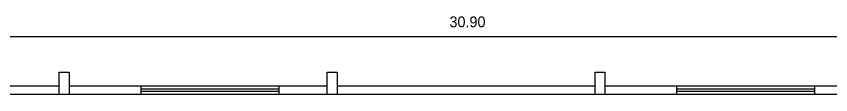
# Model space of a CAD drawing. Extents: x 196 to 565, y -49 to 207.
# Drawn here: x 374.23 to 393.17, y 126.48 to 128.3 of the extents above; entities that cross this region are included whole.
import ezdxf

# ---------------------------------------------------------------- set-up
doc = ezdxf.new("R2010")
doc.units = 0
doc.header["$MEASUREMENT"] = 0
doc.layers.add('_ARQ', color=5, linetype='CONTINUOUS')
doc.layers.add('_COTAS', color=4, linetype='CONTINUOUS')

msp = doc.modelspace()

# ---------------------------------------------------------------- linework, layer by layer
at = {"layer": '_ARQ'}
for p, q in [((369.226, 126.681), (375.226, 126.681)), ((375.456, 126.681), (381.456, 126.681)), ((377.129, 126.478), (377.129, 126.681)), ((377.129, 126.616), (380.326, 126.616)), ((377.129, 126.563), (380.326, 126.563)), ((380.329, 126.681), (380.329, 126.478)), ((381.685, 126.681), (387.685, 126.681)), ((387.914, 126.681), (393.914, 126.681)), ((389.587, 126.478), (389.587, 126.681)), ((389.587, 126.616), (392.784, 126.616)), ((389.587, 126.563), (392.784, 126.563)), ((392.787, 126.681), (392.787, 126.478))]:
    msp.add_line(p, q, dxfattribs=at)
at = {"layer": '_ARQ', "linetype": 'Continuous'}
msp.add_line((393.914, 126.481), (356.768, 126.481), dxfattribs=at)
at = {"layer": '_ARQ'}
for points in [[(375.456, 127.005), (375.456, 126.481), (375.226, 126.481), (375.226, 127.005)], [(381.685, 127.005), (381.685, 126.481), (381.456, 126.481), (381.456, 127.005)], [(387.914, 127.005), (387.914, 126.481), (387.685, 126.481), (387.685, 127.005)]]:
    msp.add_lwpolyline(points, close=True, dxfattribs=at)
at = {"layer": '_COTAS', "linetype": 'Continuous'}
msp.add_line((369.226, 127.834), (400.141, 127.834), dxfattribs=at)

# ---------------------------------------------------------------- texts
at = {"layer": '_COTAS', "linetype": 'Continuous', "insert": (384.718, 128.17), "char_height": 0.25, "attachment_point": 5}
msp.add_mtext('30.90', dxfattribs=at)

doc.saveas('drawing.dxf')
